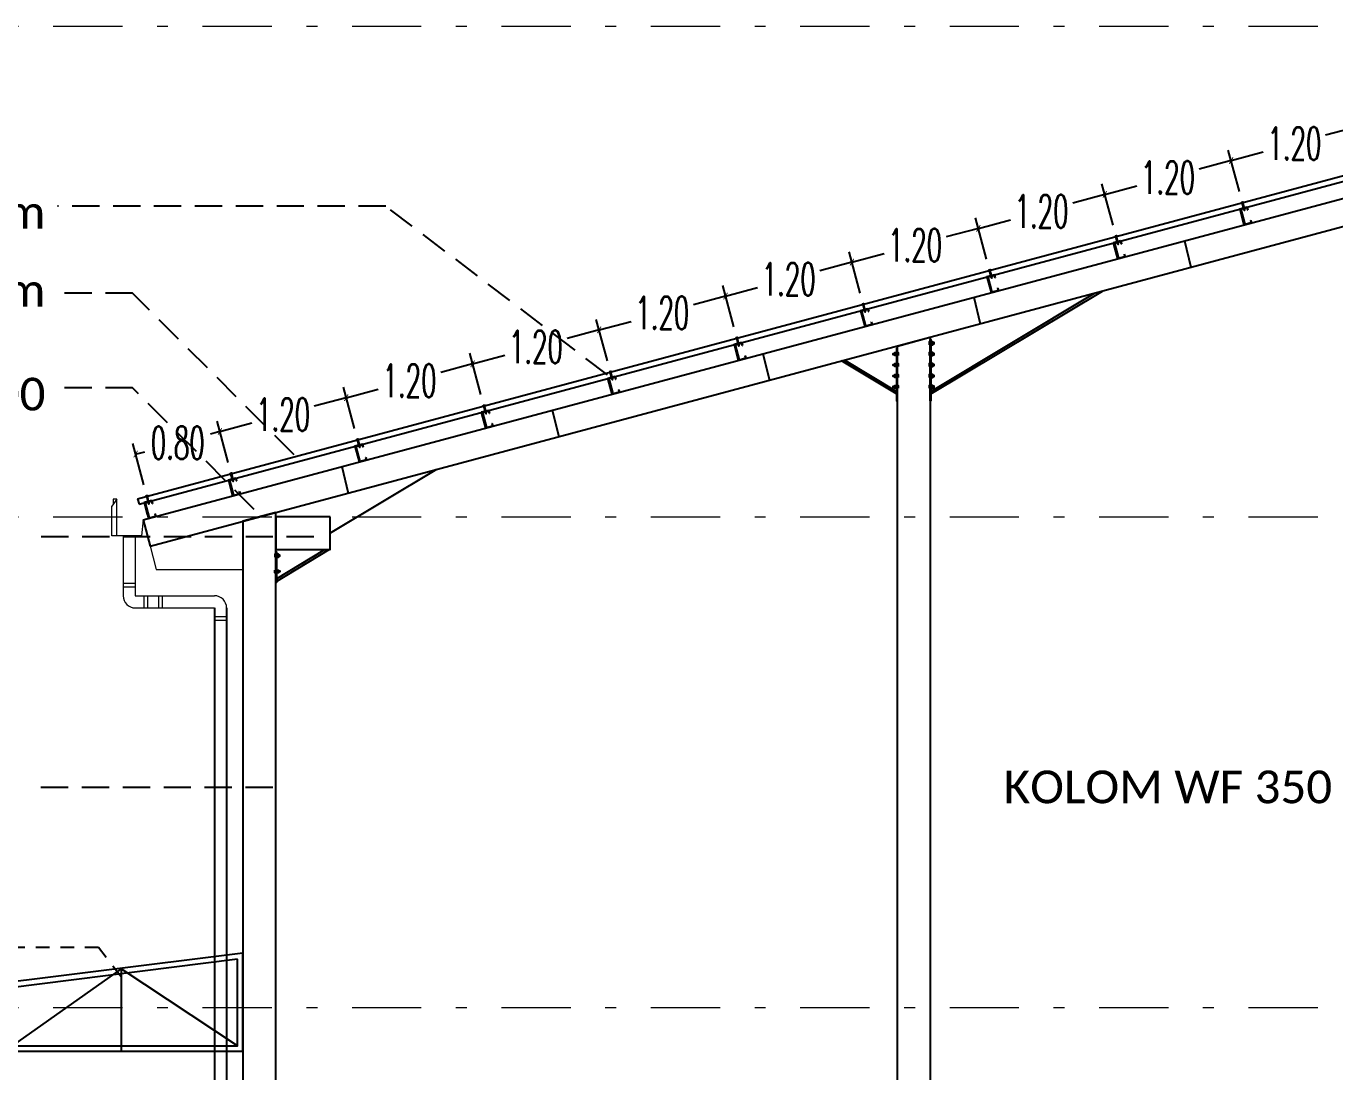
# Model space of a CAD drawing. Header units: millimetres. Extents: x 2175 to 3376, y 1504 to 1740.
# Drawn here: x 3000.11 to 3012.11, y 1637.08 to 1646.67 of the extents above; entities that cross this region are included whole.
import ezdxf

# ---------------------------------------------------------------- set-up
doc = ezdxf.new("R2010")
doc.units = ezdxf.units.MM
for name, pattern in [('DASHDOT2', [12.7, 6.35, -3.175, 0, -3.175]), ('DASHED', [19.05, 12.7, -6.35]), ('HIDDEN', [0.375, 0.25, -0.125]), ('HIDDEN2', [0.1875, 0.125, -0.0625])]:
    doc.linetypes.add(name, pattern=pattern)
doc.layers.add('Garis Dim', color=131, linetype='DASHED', lineweight=9)
doc.layers.add('TANGGA', color=223, linetype='Continuous', lineweight=9)
for name, color, linetype in [('GR', 7, 'Continuous'), ('KOP TEKS', 1, 'Continuous'), ('SUNGAI', 150, 'Continuous'), ('TEXT', 7, 'Continuous')]:
    doc.layers.add(name, color=color, linetype=linetype)
doc.styles.add('-DIM2', font='simplex.shx', dxfattribs={"width": 0.55})
doc.styles.get("Standard").update_dxf_attribs({"font": 'arial.ttf'})
doc.dimstyles.new('DIMENSI POTONGAN', dxfattribs={"dimtxt": 0.3, "dimasz": 0.05, "dimexe": 0.1, "dimexo": 0.1, "dimgap": 0.05, "dimtad": 0, "dimtih": 1, "dimtoh": 1, "dimrnd": 0.0025, "dimzin": 0, "dimdsep": 46, "dimtxsty": '-DIM2', "dimblk": 'ARCHTICK', "dimcen": 0.1, "dimclrd": 1, "dimclre": 1, "dimclrt": 2, "dimadec": 0, "dimazin": 0, "dimtfac": 1, "dimtofl": 0, "dimtmove": 0, "dimatfit": 3, "dimldrblk": 'ARCHTICK', "dimfxl": 0.18, "dimtolj": 1, "dimtzin": 0, "dimarcsym": 0})

# ---------------------------------------------------------------- blocks, each defined once
blk = doc.blocks.new('_ArchTick')
at = {"color": 0, "linetype": 'ByBlock', "const_width": 0.15}
blk.add_lwpolyline([(-0.5, -0.5), (0.5, 0.5)], dxfattribs=at)
blk = doc.blocks.new('*D701')
at = {"layer": 'Defpoints', "color": 0, "transparency": 16777216}
for p in [(3011.162, 1645.433), (3012.423, 1645.365), (3011.264, 1645.054)]:
    blk.add_point(p, dxfattribs=at)
at = {"layer": 'TANGGA', "color": 1, "lineweight": -2, "transparency": 16777216}
for p, q in [((3012.397, 1645.461), (3012.295, 1645.841)), ((3012.321, 1645.744), (3012.027, 1645.665)), ((3011.238, 1645.151), (3011.136, 1645.53)), ((3011.162, 1645.433), (3011.456, 1645.512))]:
    blk.add_line(p, q, dxfattribs=at)
at = {"layer": 'TANGGA', "color": 1, "lineweight": -2, "transparency": 16777216, "xscale": 0.05, "yscale": 0.05, "zscale": 0.05}
for p, rotation in [((3012.321, 1645.744), 15.00000000000346), ((3011.162, 1645.433), 195.0000000000034)]:
    blk.add_blockref('_ArchTick', p, dxfattribs=dict(at, rotation=rotation))
at = {"layer": 'TANGGA', "color": 2, "transparency": 16777216, "insert": (3011.742, 1645.589), "char_height": 0.3, "attachment_point": 5, "style": '-DIM2'}
blk.add_mtext('\\A1;1.20', dxfattribs=at)
blk = doc.blocks.new('*D702')
at = {"layer": 'Defpoints', "color": 0, "transparency": 16777216}
for p in [(3010.003, 1645.123), (3011.264, 1645.054), (3010.105, 1644.743)]:
    blk.add_point(p, dxfattribs=at)
at = {"layer": 'TANGGA', "color": 1, "lineweight": -2, "transparency": 16777216}
for p, q in [((3011.238, 1645.151), (3011.136, 1645.53)), ((3011.162, 1645.433), (3010.868, 1645.355)), ((3010.079, 1644.84), (3009.977, 1645.219)), ((3010.003, 1645.123), (3010.297, 1645.202))]:
    blk.add_line(p, q, dxfattribs=at)
at = {"layer": 'TANGGA', "color": 1, "lineweight": -2, "transparency": 16777216, "xscale": 0.05, "yscale": 0.05, "zscale": 0.05}
for p, rotation in [((3011.162, 1645.433), 15.00000000000346), ((3010.003, 1645.123), 195.0000000000034)]:
    blk.add_blockref('_ArchTick', p, dxfattribs=dict(at, rotation=rotation))
at = {"layer": 'TANGGA', "color": 2, "transparency": 16777216, "insert": (3010.583, 1645.278), "char_height": 0.3, "attachment_point": 5, "style": '-DIM2'}
blk.add_mtext('\\A1;1.20', dxfattribs=at)
blk = doc.blocks.new('*D703')
at = {"layer": 'Defpoints', "color": 0, "transparency": 16777216}
for p in [(3008.844, 1644.812), (3010.105, 1644.743), (3008.946, 1644.433)]:
    blk.add_point(p, dxfattribs=at)
at = {"layer": 'TANGGA', "color": 1, "lineweight": -2, "transparency": 16777216}
for p, q in [((3010.003, 1645.123), (3009.709, 1645.044)), ((3010.079, 1644.84), (3009.977, 1645.219)), ((3008.92, 1644.529), (3008.818, 1644.909)), ((3008.844, 1644.812), (3009.138, 1644.891))]:
    blk.add_line(p, q, dxfattribs=at)
at = {"layer": 'TANGGA', "color": 1, "lineweight": -2, "transparency": 16777216, "xscale": 0.05, "yscale": 0.05, "zscale": 0.05}
for p, rotation in [((3010.003, 1645.123), 15.00000000002441), ((3008.844, 1644.812), 195.0000000000244)]:
    blk.add_blockref('_ArchTick', p, dxfattribs=dict(at, rotation=rotation))
at = {"layer": 'TANGGA', "color": 2, "transparency": 16777216, "insert": (3009.423, 1644.968), "char_height": 0.3, "attachment_point": 5, "style": '-DIM2'}
blk.add_mtext('\\A1;1.20', dxfattribs=at)
blk = doc.blocks.new('*D704')
at = {"layer": 'Defpoints', "color": 0, "transparency": 16777216}
for p in [(3007.685, 1644.502), (3008.946, 1644.433), (3007.787, 1644.122)]:
    blk.add_point(p, dxfattribs=at)
at = {"layer": 'TANGGA', "color": 1, "lineweight": -2, "transparency": 16777216}
for p, q in [((3008.92, 1644.529), (3008.818, 1644.909)), ((3008.844, 1644.812), (3008.55, 1644.734)), ((3007.761, 1644.219), (3007.659, 1644.598)), ((3007.685, 1644.502), (3007.979, 1644.58))]:
    blk.add_line(p, q, dxfattribs=at)
at = {"layer": 'TANGGA', "color": 1, "lineweight": -2, "transparency": 16777216, "xscale": 0.05, "yscale": 0.05, "zscale": 0.05}
for p, rotation in [((3008.844, 1644.812), 15.00000000000346), ((3007.685, 1644.502), 195.0000000000034)]:
    blk.add_blockref('_ArchTick', p, dxfattribs=dict(at, rotation=rotation))
at = {"layer": 'TANGGA', "color": 2, "transparency": 16777216, "insert": (3008.264, 1644.657), "char_height": 0.3, "attachment_point": 5, "style": '-DIM2'}
blk.add_mtext('\\A1;1.20', dxfattribs=at)
blk = doc.blocks.new('*D705')
at = {"layer": 'Defpoints', "color": 0, "transparency": 16777216}
for p in [(3006.526, 1644.191), (3007.787, 1644.122), (3006.627, 1643.812)]:
    blk.add_point(p, dxfattribs=at)
at = {"layer": 'TANGGA', "color": 1, "lineweight": -2, "transparency": 16777216}
for p, q in [((3007.761, 1644.219), (3007.659, 1644.598)), ((3007.685, 1644.502), (3007.391, 1644.423)), ((3006.602, 1643.908), (3006.5, 1644.288)), ((3006.526, 1644.191), (3006.82, 1644.27))]:
    blk.add_line(p, q, dxfattribs=at)
at = {"layer": 'TANGGA', "color": 1, "lineweight": -2, "transparency": 16777216, "xscale": 0.05, "yscale": 0.05, "zscale": 0.05}
for p, rotation in [((3007.685, 1644.502), 15.00000000000346), ((3006.526, 1644.191), 195.0000000000034)]:
    blk.add_blockref('_ArchTick', p, dxfattribs=dict(at, rotation=rotation))
at = {"layer": 'TANGGA', "color": 2, "transparency": 16777216, "insert": (3007.105, 1644.346), "char_height": 0.3, "attachment_point": 5, "style": '-DIM2'}
blk.add_mtext('\\A1;1.20', dxfattribs=at)
blk = doc.blocks.new('*D706')
at = {"layer": 'Defpoints', "color": 0, "transparency": 16777216}
for p in [(3005.367, 1643.881), (3006.627, 1643.812), (3005.468, 1643.501)]:
    blk.add_point(p, dxfattribs=at)
at = {"layer": 'TANGGA', "color": 1, "lineweight": -2, "transparency": 16777216}
for p, q in [((3006.602, 1643.908), (3006.5, 1644.288)), ((3006.526, 1644.191), (3006.232, 1644.112)), ((3005.442, 1643.598), (3005.341, 1643.977)), ((3005.367, 1643.881), (3005.66, 1643.959))]:
    blk.add_line(p, q, dxfattribs=at)
at = {"layer": 'TANGGA', "color": 1, "lineweight": -2, "transparency": 16777216, "xscale": 0.05, "yscale": 0.05, "zscale": 0.05}
for p, rotation in [((3006.526, 1644.191), 15.00000000000346), ((3005.367, 1643.881), 195.0000000000034)]:
    blk.add_blockref('_ArchTick', p, dxfattribs=dict(at, rotation=rotation))
at = {"layer": 'TANGGA', "color": 2, "transparency": 16777216, "insert": (3005.946, 1644.036), "char_height": 0.3, "attachment_point": 5, "style": '-DIM2'}
blk.add_mtext('\\A1;1.20', dxfattribs=at)
blk = doc.blocks.new('*D707')
at = {"layer": 'Defpoints', "color": 0, "transparency": 16777216}
for p in [(3004.207, 1643.57), (3005.468, 1643.501), (3004.309, 1643.19)]:
    blk.add_point(p, dxfattribs=at)
at = {"layer": 'TANGGA', "color": 1, "lineweight": -2, "transparency": 16777216}
for p, q in [((3005.442, 1643.598), (3005.341, 1643.977)), ((3005.367, 1643.881), (3005.073, 1643.802)), ((3004.283, 1643.287), (3004.182, 1643.667)), ((3004.207, 1643.57), (3004.501, 1643.649))]:
    blk.add_line(p, q, dxfattribs=at)
at = {"layer": 'TANGGA', "color": 1, "lineweight": -2, "transparency": 16777216, "xscale": 0.05, "yscale": 0.05, "zscale": 0.05}
for p, rotation in [((3005.367, 1643.881), 15.00000000000346), ((3004.207, 1643.57), 195.0000000000034)]:
    blk.add_blockref('_ArchTick', p, dxfattribs=dict(at, rotation=rotation))
at = {"layer": 'TANGGA', "color": 2, "transparency": 16777216, "insert": (3004.787, 1643.725), "char_height": 0.3, "attachment_point": 5, "style": '-DIM2'}
blk.add_mtext('\\A1;1.20', dxfattribs=at)
blk = doc.blocks.new('*D708')
at = {"layer": 'Defpoints', "color": 0, "transparency": 16777216}
for p in [(3003.048, 1643.259), (3004.309, 1643.19), (3003.15, 1642.88)]:
    blk.add_point(p, dxfattribs=at)
at = {"layer": 'TANGGA', "color": 1, "lineweight": -2, "transparency": 16777216}
for p, q in [((3004.207, 1643.57), (3003.914, 1643.491)), ((3004.283, 1643.287), (3004.182, 1643.667)), ((3003.124, 1642.976), (3003.022, 1643.356)), ((3003.048, 1643.259), (3003.342, 1643.338))]:
    blk.add_line(p, q, dxfattribs=at)
at = {"layer": 'TANGGA', "color": 1, "lineweight": -2, "transparency": 16777216, "xscale": 0.05, "yscale": 0.05, "zscale": 0.05}
for p, rotation in [((3004.207, 1643.57), 15.00000000002441), ((3003.048, 1643.259), 195.0000000000244)]:
    blk.add_blockref('_ArchTick', p, dxfattribs=dict(at, rotation=rotation))
at = {"layer": 'TANGGA', "color": 2, "transparency": 16777216, "insert": (3003.628, 1643.415), "char_height": 0.3, "attachment_point": 5, "style": '-DIM2'}
blk.add_mtext('\\A1;1.20', dxfattribs=at)
blk = doc.blocks.new('*D709')
at = {"layer": 'Defpoints', "color": 0, "transparency": 16777216}
for p in [(3001.889, 1642.949), (3003.15, 1642.88), (3001.991, 1642.569)]:
    blk.add_point(p, dxfattribs=at)
at = {"layer": 'TANGGA', "color": 1, "lineweight": -2, "transparency": 16777216}
for p, q in [((3003.124, 1642.976), (3003.022, 1643.356)), ((3003.048, 1643.259), (3002.755, 1643.181)), ((3001.965, 1642.666), (3001.863, 1643.045)), ((3001.889, 1642.949), (3002.183, 1643.028))]:
    blk.add_line(p, q, dxfattribs=at)
at = {"layer": 'TANGGA', "color": 1, "lineweight": -2, "transparency": 16777216, "xscale": 0.05, "yscale": 0.05, "zscale": 0.05}
for p, rotation in [((3003.048, 1643.259), 15.00000000000346), ((3001.889, 1642.949), 195.0000000000034)]:
    blk.add_blockref('_ArchTick', p, dxfattribs=dict(at, rotation=rotation))
at = {"layer": 'TANGGA', "color": 2, "transparency": 16777216, "insert": (3002.469, 1643.104), "char_height": 0.3, "attachment_point": 5, "style": '-DIM2'}
blk.add_mtext('\\A1;1.20', dxfattribs=at)
blk = doc.blocks.new('*D710')
at = {"layer": 'Defpoints', "color": 0, "transparency": 16777216}
for p in [(3001.117, 1642.742), (3001.991, 1642.569), (3001.218, 1642.362)]:
    blk.add_point(p, dxfattribs=at)
at = {"layer": 'TANGGA', "color": 1, "lineweight": -2, "transparency": 16777216}
for p, q in [((3001.965, 1642.666), (3001.863, 1643.045)), ((3001.192, 1642.459), (3001.091, 1642.838)), ((3001.889, 1642.949), (3001.804, 1642.926)), ((3001.117, 1642.742), (3001.201, 1642.764))]:
    blk.add_line(p, q, dxfattribs=at)
at = {"layer": 'TANGGA', "color": 1, "lineweight": -2, "transparency": 16777216, "xscale": 0.05, "yscale": 0.05, "zscale": 0.05}
for p, rotation in [((3001.889, 1642.949), 15.00000000187533), ((3001.117, 1642.742), 195.0000000018753)]:
    blk.add_blockref('_ArchTick', p, dxfattribs=dict(at, rotation=rotation))
at = {"layer": 'TANGGA', "color": 2, "transparency": 16777216, "insert": (3001.503, 1642.845), "char_height": 0.3, "attachment_point": 5, "style": '-DIM2'}
blk.add_mtext('\\A1;0.80', dxfattribs=at)

msp = doc.modelspace()

# ---------------------------------------------------------------- linework, layer by layer
for p, q in [((3011.25, 1644.987), (3011.307, 1645.002)), ((3011.307, 1645.002), (3011.313, 1644.981)), ((3011.309, 1645.006), (3011.316, 1644.981)), ((3011.241, 1644.989), (3011.27, 1644.879)), ((3011.241, 1644.989), (3011.27, 1644.879)), ((3011.241, 1644.989), (3011.27, 1644.879)), ((3011.241, 1644.989), (3011.27, 1644.879)), ((3011.241, 1644.989), (3011.279, 1644.844)), ((3011.243, 1644.979), (3011.279, 1644.844)), ((3011.243, 1644.979), (3011.279, 1644.844)), ((3011.243, 1644.979), (3011.279, 1644.844)), ((3011.244, 1644.978), (3011.249, 1644.979)), ((3011.246, 1644.99), (3011.285, 1644.845)), ((3011.25, 1644.987), (3011.287, 1644.849)), ((3011.313, 1644.981), (3011.316, 1644.981)), ((3011.339, 1644.885), (3011.342, 1644.886)), ((3011.339, 1644.885), (3011.344, 1644.864)), ((3011.342, 1644.886), (3011.348, 1644.862)), ((3011.287, 1644.849), (3011.344, 1644.864)), ((3010.082, 1644.678), (3010.111, 1644.568)), ((3010.082, 1644.678), (3010.111, 1644.568)), ((3010.082, 1644.678), (3010.111, 1644.568)), ((3010.082, 1644.678), (3010.111, 1644.568)), ((3010.082, 1644.678), (3010.12, 1644.533)), ((3010.084, 1644.667), (3010.09, 1644.669)), ((3010.084, 1644.668), (3010.12, 1644.533)), ((3010.084, 1644.668), (3010.12, 1644.533)), ((3010.084, 1644.668), (3010.12, 1644.533)), ((3010.087, 1644.68), (3010.126, 1644.535)), ((3010.091, 1644.676), (3010.148, 1644.691)), ((3010.091, 1644.676), (3010.128, 1644.538)), ((3010.148, 1644.691), (3010.154, 1644.67)), ((3010.15, 1644.696), (3010.157, 1644.671)), ((3010.154, 1644.67), (3010.157, 1644.671)), ((3010.733, 1644.697), (3010.793, 1644.455)), ((3010.128, 1644.538), (3010.185, 1644.553)), ((3010.18, 1644.575), (3010.182, 1644.575)), ((3010.18, 1644.575), (3010.185, 1644.553)), ((3010.182, 1644.575), (3010.189, 1644.551)), ((3008.922, 1644.367), (3008.952, 1644.257)), ((3008.922, 1644.367), (3008.952, 1644.257)), ((3008.922, 1644.367), (3008.952, 1644.257)), ((3008.922, 1644.367), (3008.952, 1644.257)), ((3008.922, 1644.367), (3008.961, 1644.223)), ((3008.925, 1644.357), (3008.931, 1644.358)), ((3008.925, 1644.358), (3008.961, 1644.223)), ((3008.925, 1644.358), (3008.961, 1644.223)), ((3008.925, 1644.358), (3008.961, 1644.223)), ((3008.928, 1644.369), (3008.967, 1644.224)), ((3008.932, 1644.366), (3008.989, 1644.381)), ((3008.932, 1644.366), (3008.969, 1644.228)), ((3008.989, 1644.381), (3008.995, 1644.359)), ((3008.991, 1644.385), (3008.998, 1644.36)), ((3008.995, 1644.359), (3008.998, 1644.36)), ((3008.801, 1644.18), (3008.862, 1643.937)), ((3008.969, 1644.228), (3009.026, 1644.243)), ((3009.02, 1644.264), (3009.023, 1644.265)), ((3009.02, 1644.264), (3009.026, 1644.243)), ((3009.023, 1644.265), (3009.03, 1644.241)), ((3007.763, 1644.057), (3007.793, 1643.947)), ((3007.763, 1644.057), (3007.793, 1643.947)), ((3007.763, 1644.057), (3007.793, 1643.947)), ((3007.763, 1644.057), (3007.793, 1643.947)), ((3007.763, 1644.057), (3007.802, 1643.912)), ((3007.766, 1644.046), (3007.772, 1644.048)), ((3007.766, 1644.047), (3007.802, 1643.912)), ((3007.766, 1644.047), (3007.802, 1643.912)), ((3007.766, 1644.047), (3007.802, 1643.912)), ((3007.769, 1644.058), (3007.808, 1643.914)), ((3007.773, 1644.055), (3007.83, 1644.07)), ((3007.773, 1644.055), (3007.81, 1643.917)), ((3007.83, 1644.07), (3007.836, 1644.049)), ((3007.832, 1644.075), (3007.839, 1644.05)), ((3007.836, 1644.049), (3007.839, 1644.05)), ((3007.81, 1643.917), (3007.867, 1643.932)), ((3007.861, 1643.953), (3007.864, 1643.954)), ((3007.861, 1643.953), (3007.867, 1643.932)), ((3007.864, 1643.954), (3007.871, 1643.93)), ((3006.604, 1643.746), (3006.634, 1643.636)), ((3006.604, 1643.746), (3006.634, 1643.636)), ((3006.604, 1643.746), (3006.634, 1643.636)), ((3006.604, 1643.746), (3006.634, 1643.636)), ((3006.604, 1643.746), (3006.643, 1643.601)), ((3006.607, 1643.736), (3006.613, 1643.737)), ((3006.607, 1643.737), (3006.643, 1643.601)), ((3006.607, 1643.737), (3006.643, 1643.601)), ((3006.607, 1643.737), (3006.643, 1643.601)), ((3006.61, 1643.748), (3006.649, 1643.603)), ((3006.614, 1643.745), (3006.671, 1643.76)), ((3006.614, 1643.745), (3006.651, 1643.607)), ((3006.671, 1643.76), (3006.677, 1643.738)), ((3006.673, 1643.764), (3006.68, 1643.739)), ((3006.677, 1643.738), (3006.68, 1643.739)), ((3006.651, 1643.607), (3006.708, 1643.622)), ((3006.702, 1643.643), (3006.705, 1643.644)), ((3006.702, 1643.643), (3006.708, 1643.622)), ((3006.705, 1643.644), (3006.712, 1643.62)), ((3006.869, 1643.662), (3006.93, 1643.419)), ((3005.445, 1643.436), (3005.475, 1643.326)), ((3005.445, 1643.436), (3005.475, 1643.326)), ((3005.445, 1643.436), (3005.475, 1643.326)), ((3005.445, 1643.436), (3005.475, 1643.326)), ((3005.445, 1643.436), (3005.484, 1643.291)), ((3005.451, 1643.437), (3005.49, 1643.292)), ((3005.455, 1643.434), (3005.512, 1643.449)), ((3005.455, 1643.434), (3005.492, 1643.296)), ((3005.512, 1643.449), (3005.518, 1643.428)), ((3005.514, 1643.454), (3005.521, 1643.428)), ((3005.448, 1643.425), (3005.454, 1643.426)), ((3005.448, 1643.426), (3005.484, 1643.291)), ((3005.448, 1643.426), (3005.484, 1643.291)), ((3005.448, 1643.426), (3005.484, 1643.291)), ((3005.518, 1643.428), (3005.521, 1643.428)), ((3005.543, 1643.332), (3005.546, 1643.333)), ((3005.543, 1643.332), (3005.549, 1643.311)), ((3005.546, 1643.333), (3005.552, 1643.309)), ((3005.492, 1643.296), (3005.549, 1643.311)), ((3004.286, 1643.125), (3004.315, 1643.015)), ((3004.286, 1643.125), (3004.315, 1643.015)), ((3004.286, 1643.125), (3004.315, 1643.015)), ((3004.286, 1643.125), (3004.315, 1643.015)), ((3004.286, 1643.125), (3004.325, 1642.98)), ((3004.289, 1643.114), (3004.295, 1643.116)), ((3004.289, 1643.115), (3004.325, 1642.98)), ((3004.289, 1643.115), (3004.325, 1642.98)), ((3004.289, 1643.115), (3004.325, 1642.98)), ((3004.292, 1643.127), (3004.331, 1642.982)), ((3004.296, 1643.123), (3004.353, 1643.138)), ((3004.296, 1643.123), (3004.333, 1642.985)), ((3004.353, 1643.138), (3004.359, 1643.117)), ((3004.355, 1643.143), (3004.361, 1643.118)), ((3004.359, 1643.117), (3004.361, 1643.118)), ((3004.937, 1643.144), (3004.998, 1642.902)), ((3004.333, 1642.985), (3004.39, 1643)), ((3004.384, 1643.022), (3004.387, 1643.022)), ((3004.384, 1643.022), (3004.39, 1643)), ((3004.387, 1643.022), (3004.393, 1642.999)), ((3003.196, 1642.832), (3003.202, 1642.807)), ((3003.127, 1642.815), (3003.156, 1642.704)), ((3003.127, 1642.815), (3003.156, 1642.704)), ((3003.127, 1642.815), (3003.156, 1642.704)), ((3003.127, 1642.815), (3003.156, 1642.704)), ((3003.127, 1642.815), (3003.166, 1642.67)), ((3003.129, 1642.805), (3003.166, 1642.67)), ((3003.129, 1642.805), (3003.166, 1642.67)), ((3003.129, 1642.805), (3003.166, 1642.67)), ((3003.13, 1642.804), (3003.136, 1642.805)), ((3003.133, 1642.816), (3003.171, 1642.671)), ((3003.137, 1642.813), (3003.194, 1642.828)), ((3003.137, 1642.813), (3003.174, 1642.675)), ((3003.194, 1642.828), (3003.199, 1642.807)), ((3003.199, 1642.807), (3003.202, 1642.807)), ((3003.225, 1642.711), (3003.228, 1642.712)), ((3003.228, 1642.712), (3003.234, 1642.688)), ((3003.006, 1642.627), (3003.066, 1642.384)), ((3003.174, 1642.675), (3003.231, 1642.69)), ((3003.225, 1642.711), (3003.231, 1642.69)), ((3001.968, 1642.504), (3001.997, 1642.394)), ((3001.968, 1642.504), (3001.997, 1642.394)), ((3001.968, 1642.504), (3001.997, 1642.394)), ((3001.968, 1642.504), (3001.997, 1642.394)), ((3001.968, 1642.504), (3002.006, 1642.359)), ((3001.97, 1642.494), (3002.006, 1642.359)), ((3001.97, 1642.494), (3002.006, 1642.359)), ((3001.97, 1642.494), (3002.006, 1642.359)), ((3001.971, 1642.493), (3001.976, 1642.495)), ((3001.974, 1642.506), (3002.012, 1642.361)), ((3001.978, 1642.502), (3002.035, 1642.517)), ((3001.978, 1642.502), (3002.014, 1642.364)), ((3002.035, 1642.517), (3002.04, 1642.496)), ((3002.036, 1642.522), (3002.043, 1642.497)), ((3002.04, 1642.496), (3002.043, 1642.497)), ((3002.014, 1642.364), (3002.071, 1642.379)), ((3002.066, 1642.4), (3002.069, 1642.401)), ((3002.066, 1642.4), (3002.071, 1642.379)), ((3002.069, 1642.401), (3002.075, 1642.377)), ((3001.195, 1642.297), (3001.224, 1642.187)), ((3001.195, 1642.297), (3001.224, 1642.187)), ((3001.195, 1642.297), (3001.224, 1642.187)), ((3001.195, 1642.297), (3001.224, 1642.187)), ((3001.195, 1642.297), (3001.234, 1642.152)), ((3001.198, 1642.286), (3001.204, 1642.288)), ((3001.198, 1642.287), (3001.234, 1642.152)), ((3001.198, 1642.287), (3001.234, 1642.152)), ((3001.198, 1642.287), (3001.234, 1642.152)), ((3001.201, 1642.298), (3001.24, 1642.154)), ((3001.205, 1642.295), (3001.262, 1642.31)), ((3001.205, 1642.295), (3001.242, 1642.157)), ((3001.262, 1642.31), (3001.268, 1642.289)), ((3001.264, 1642.315), (3001.27, 1642.29)), ((3001.268, 1642.289), (3001.27, 1642.29)), ((3001.242, 1642.157), (3001.299, 1642.172)), ((3001.293, 1642.193), (3001.296, 1642.194)), ((3001.293, 1642.193), (3001.299, 1642.172)), ((3001.296, 1642.194), (3001.302, 1642.17)), ((3001.839, 1641.331), (3001.839, 1633.166)), ((3001.951, 1641.331), (3001.951, 1633.166))]:
    msp.add_line(p, q)
at = {"lineweight": 18}
for p, q in [((3000.945, 1642.329), (3000.9, 1642.263)), ((3000.9, 1641.992), (3000.9, 1642.263)), ((3000.945, 1642.329), (3000.911, 1642.329)), ((3000.911, 1642.329), (3000.911, 1642.28)), ((3000.945, 1641.992), (3000.945, 1642.329)), ((3001.186, 1642.139), (3001.17, 1641.992)), ((3001.114, 1641.992), (3000.9, 1641.992)), ((3001.001, 1641.992), (3001.001, 1641.443)), ((3001.17, 1641.992), (3001.114, 1641.992)), ((3001.114, 1641.992), (3001.114, 1641.443)), ((3001.114, 1641.555), (3001.001, 1641.555)), ((3001.114, 1641.522), (3001.001, 1641.522)), ((3001.114, 1641.443), (3001.839, 1641.443)), ((3001.192, 1641.443), (3001.192, 1641.331)), ((3001.226, 1641.443), (3001.226, 1641.331)), ((3001.328, 1641.331), (3001.328, 1641.443)), ((3001.362, 1641.331), (3001.362, 1641.443)), ((3001.114, 1641.331), (3001.839, 1641.331)), ((3001.839, 1641.252), (3001.951, 1641.252)), ((3001.839, 1641.219), (3001.951, 1641.219))]:
    msp.add_line(p, q, dxfattribs=at)
at = {"linetype": 'HIDDEN'}
for p, q in [((3002.751, 1641.983), (3000.15, 1641.983)), ((3002.374, 1639.685), (3000.149, 1639.685))]:
    msp.add_line(p, q, dxfattribs=at)
at = {"ltscale": 8}
msp.add_line((3000.984, 1638.023), (3000.984, 1637.266), dxfattribs=at)
at = {"linetype": 'HIDDEN'}
for points in [[(3005.444, 1643.468), (3003.41, 1645.016), (3000.399, 1645.016)], [(3002.57, 1642.736), (3001.089, 1644.217), (3000.399, 1644.217)], [(3002.204, 1642.234), (3001.089, 1643.349), (3000.399, 1643.349)]]:
    msp.add_lwpolyline(points, dxfattribs=at)
for points in [[(3011.255, 1645.048), (3011.276, 1645.053), (3011.276, 1645.049), (3011.256, 1645.044)], [(3011.259, 1645.053), (3011.269, 1645.055), (3011.27, 1645.051), (3011.26, 1645.049)], [(3011.264, 1645.046), (3011.268, 1645.047), (3011.284, 1644.981), (3011.281, 1644.981)], [(3010.096, 1644.737), (3010.116, 1644.742), (3010.117, 1644.739), (3010.097, 1644.734)], [(3010.1, 1644.742), (3010.11, 1644.745), (3010.111, 1644.741), (3010.101, 1644.738)], [(3010.105, 1644.736), (3010.108, 1644.737), (3010.125, 1644.671), (3010.122, 1644.67)], [(3008.937, 1644.427), (3008.957, 1644.432), (3008.958, 1644.428), (3008.938, 1644.423)], [(3008.941, 1644.431), (3008.951, 1644.434), (3008.952, 1644.43), (3008.942, 1644.428)], [(3008.946, 1644.425), (3008.949, 1644.426), (3008.966, 1644.36), (3008.963, 1644.359)], [(3007.778, 1644.116), (3007.798, 1644.121), (3007.799, 1644.118), (3007.779, 1644.113)], [(3007.781, 1644.121), (3007.792, 1644.123), (3007.792, 1644.12), (3007.782, 1644.117)], [(3007.787, 1644.115), (3007.79, 1644.115), (3007.807, 1644.05), (3007.804, 1644.049)], [(3006.619, 1643.805), (3006.639, 1643.811), (3006.64, 1643.807), (3006.62, 1643.802)], [(3006.622, 1643.81), (3006.632, 1643.813), (3006.633, 1643.809), (3006.623, 1643.807)], [(3006.628, 1643.804), (3006.631, 1643.805), (3006.648, 1643.739), (3006.645, 1643.738)], [(3005.46, 1643.495), (3005.48, 1643.5), (3005.481, 1643.497), (3005.461, 1643.491)], [(3005.463, 1643.5), (3005.473, 1643.502), (3005.474, 1643.499), (3005.464, 1643.496)], [(3005.469, 1643.494), (3005.472, 1643.494), (3005.489, 1643.429), (3005.486, 1643.428)], [(3004.304, 1643.189), (3004.314, 1643.192), (3004.315, 1643.188), (3004.305, 1643.185)], [(3004.301, 1643.184), (3004.321, 1643.189), (3004.322, 1643.186), (3004.302, 1643.181)], [(3004.31, 1643.183), (3004.313, 1643.184), (3004.33, 1643.118), (3004.326, 1643.117)], [(3003.142, 1642.874), (3003.162, 1642.879), (3003.163, 1642.875), (3003.142, 1642.87)], [(3003.145, 1642.879), (3003.155, 1642.881), (3003.156, 1642.877), (3003.146, 1642.875)], [(3003.151, 1642.872), (3003.154, 1642.873), (3003.171, 1642.807), (3003.167, 1642.807)], [(3001.982, 1642.563), (3002.003, 1642.568), (3002.004, 1642.565), (3001.983, 1642.56)], [(3001.986, 1642.568), (3001.996, 1642.571), (3001.997, 1642.567), (3001.987, 1642.564)], [(3001.991, 1642.562), (3001.995, 1642.563), (3002.011, 1642.497), (3002.008, 1642.496)], [(3001.21, 1642.356), (3001.23, 1642.361), (3001.231, 1642.358), (3001.211, 1642.353)], [(3001.213, 1642.361), (3001.223, 1642.363), (3001.224, 1642.36), (3001.214, 1642.357)], [(3001.219, 1642.355), (3001.222, 1642.356), (3001.239, 1642.29), (3001.236, 1642.289)]]:
    msp.add_lwpolyline(points, close=True)
for points in [[(3011.281, 1644.981), (3011.285, 1644.975), (3011.284, 1644.981)], [(3010.122, 1644.67), (3010.125, 1644.664), (3010.125, 1644.671)], [(3008.963, 1644.359), (3008.966, 1644.354), (3008.966, 1644.36)], [(3007.804, 1644.049), (3007.807, 1644.043), (3007.807, 1644.05)], [(3006.645, 1643.738), (3006.648, 1643.733), (3006.648, 1643.739)], [(3005.486, 1643.428), (3005.489, 1643.422), (3005.489, 1643.429)], [(3004.326, 1643.117), (3004.33, 1643.112), (3004.33, 1643.118)], [(3003.167, 1642.807), (3003.171, 1642.801), (3003.171, 1642.807)], [(3002.008, 1642.496), (3002.012, 1642.49), (3002.011, 1642.497)], [(3001.236, 1642.289), (3001.239, 1642.283), (3001.239, 1642.29)]]:
    msp.add_lwpolyline(points)
at = {"ltscale": 8}
for points in [[(3002.101, 1638.166), (2998.101, 1637.666), (2998.101, 1637.266), (3002.101, 1637.266), (3002.101, 1638.166)], [(3002.051, 1637.316), (3000.984, 1638.023), (2999.984, 1637.316), (2998.984, 1637.776), (2998.151, 1637.316)]]:
    msp.add_lwpolyline(points, dxfattribs=at)
at = {"linetype": 'HIDDEN2'}
msp.add_lwpolyline([(3000.984, 1637.948), (3000.777, 1638.218), (2999.777, 1638.218)], dxfattribs=at)
at = {"ltscale": 8}
msp.add_lwpolyline([(3002.051, 1638.112), (2998.151, 1637.619), (2998.151, 1637.316), (3002.051, 1637.316)], close=True, dxfattribs=at)
at = {"lineweight": 18}
for centre, start, end in [((3001.114, 1641.443), 180, 270), ((3001.839, 1641.331), 0, 90)]:
    msp.add_arc(centre, 0.112, start, end, dxfattribs=at)
at = {"layer": 'Garis Dim', "linetype": 'DASHDOT2', "ltscale": 0.1}
for p, q in [((2996.251, 1646.666), (3070.751, 1646.666)), ((2996.251, 1642.166), (3070.751, 1642.166)), ((2996.251, 1637.666), (3070.751, 1637.666))]:
    msp.add_line(p, q, dxfattribs=at)
at = {"layer": 'GR'}
for p, q in [((3001.135, 1642.332), (3017.251, 1646.651)), ((3001.148, 1642.284), (3017.251, 1646.599)), ((3001.186, 1642.139), (3017.251, 1646.444)), ((3001.251, 1641.898), (3017.251, 1646.185)), ((3001.135, 1642.332), (3001.148, 1642.284)), ((3001.186, 1642.139), (3001.251, 1641.898))]:
    msp.add_line(p, q, dxfattribs=at)
at = {"layer": 'KOP TEKS', "color": 0}
for points in [[(3008.393, 1643.745), (3008.401, 1643.745), (3008.401, 1643.772), (3008.393, 1643.772)], [(3008.393, 1643.753), (3008.438, 1643.753), (3008.438, 1643.764), (3008.393, 1643.764)], [(3008.418, 1643.745), (3008.426, 1643.745), (3008.426, 1643.772), (3008.418, 1643.772)], [(3008.11, 1643.653), (3008.064, 1643.653), (3008.064, 1643.664), (3008.11, 1643.664)], [(3008.11, 1643.553), (3008.064, 1643.553), (3008.064, 1643.564), (3008.11, 1643.564)], [(3008.085, 1643.645), (3008.077, 1643.645), (3008.077, 1643.672), (3008.085, 1643.672)], [(3008.085, 1643.545), (3008.077, 1643.545), (3008.077, 1643.572), (3008.085, 1643.572)], [(3008.11, 1643.645), (3008.101, 1643.645), (3008.101, 1643.672), (3008.11, 1643.672)], [(3008.11, 1643.545), (3008.101, 1643.545), (3008.101, 1643.572), (3008.11, 1643.572)], [(3008.393, 1643.645), (3008.401, 1643.645), (3008.401, 1643.672), (3008.393, 1643.672)], [(3008.393, 1643.653), (3008.438, 1643.653), (3008.438, 1643.664), (3008.393, 1643.664)], [(3008.393, 1643.545), (3008.401, 1643.545), (3008.401, 1643.572), (3008.393, 1643.572)], [(3008.393, 1643.553), (3008.438, 1643.553), (3008.438, 1643.564), (3008.393, 1643.564)], [(3008.418, 1643.645), (3008.426, 1643.645), (3008.426, 1643.672), (3008.418, 1643.672)], [(3008.418, 1643.545), (3008.426, 1643.545), (3008.426, 1643.572), (3008.418, 1643.572)], [(3008.11, 1643.453), (3008.064, 1643.453), (3008.064, 1643.464), (3008.11, 1643.464)], [(3008.085, 1643.445), (3008.077, 1643.445), (3008.077, 1643.472), (3008.085, 1643.472)], [(3008.11, 1643.445), (3008.101, 1643.445), (3008.101, 1643.472), (3008.11, 1643.472)], [(3008.393, 1643.445), (3008.401, 1643.445), (3008.401, 1643.472), (3008.393, 1643.472)], [(3008.393, 1643.453), (3008.438, 1643.453), (3008.438, 1643.464), (3008.393, 1643.464)], [(3008.418, 1643.445), (3008.426, 1643.445), (3008.426, 1643.472), (3008.418, 1643.472)], [(3008.11, 1643.353), (3008.064, 1643.353), (3008.064, 1643.364), (3008.11, 1643.364)], [(3008.085, 1643.345), (3008.077, 1643.345), (3008.077, 1643.372), (3008.085, 1643.372)], [(3008.11, 1643.345), (3008.101, 1643.345), (3008.101, 1643.372), (3008.11, 1643.372)], [(3008.393, 1643.345), (3008.401, 1643.345), (3008.401, 1643.372), (3008.393, 1643.372)], [(3008.393, 1643.353), (3008.438, 1643.353), (3008.438, 1643.364), (3008.393, 1643.364)], [(3008.418, 1643.345), (3008.426, 1643.345), (3008.426, 1643.372), (3008.418, 1643.372)], [(3002.393, 1641.798), (3002.401, 1641.798), (3002.401, 1641.824), (3002.393, 1641.824)], [(3002.393, 1641.805), (3002.438, 1641.805), (3002.438, 1641.816), (3002.393, 1641.816)], [(3002.418, 1641.798), (3002.426, 1641.798), (3002.426, 1641.824), (3002.418, 1641.824)], [(3002.393, 1641.679), (3002.401, 1641.679), (3002.401, 1641.653), (3002.393, 1641.653)], [(3002.393, 1641.672), (3002.438, 1641.672), (3002.438, 1641.661), (3002.393, 1641.661)], [(3002.418, 1641.679), (3002.426, 1641.679), (3002.426, 1641.653), (3002.418, 1641.653)]]:
    msp.add_lwpolyline(points, close=True, dxfattribs=at)
for p in [(3008.418, 1643.753), (3008.085, 1643.653), (3008.085, 1643.553), (3008.418, 1643.653), (3008.418, 1643.553), (3008.085, 1643.453), (3008.418, 1643.453), (3008.085, 1643.353), (3008.418, 1643.353), (3002.418, 1641.805), (3002.418, 1641.672)]:
    msp.add_point(p, dxfattribs=at)
at = {"layer": 'SUNGAI'}
for p, q in [((3008.409, 1643.294), (3009.981, 1644.237)), ((3008.409, 1643.317), (3009.91, 1644.218)), ((3008.094, 1643.294), (3007.59, 1643.596)), ((3008.094, 1643.317), (3007.617, 1643.603)), ((3003.877, 1642.602), (3002.901, 1642.016)), ((3002.401, 1641.596), (3002.851, 1641.866)), ((3002.401, 1641.572), (3002.89, 1641.866))]:
    msp.add_line(p, q, dxfattribs=at)
for points in [[(3008.101, 1643.733), (3008.401, 1643.814), (3008.401, 1634.181), (3008.101, 1634.181)], [(3008.401, 1643.794), (3008.409, 1643.794), (3008.409, 1643.231), (3008.401, 1643.231)], [(3008.101, 1643.711), (3008.094, 1643.711), (3008.094, 1643.231), (3008.101, 1643.231)], [(3002.401, 1642.206), (3002.101, 1642.126), (3002.101, 1634.166), (3002.401, 1634.166)], [(3002.901, 1642.166), (3002.401, 1642.166), (3002.401, 1641.866), (3002.901, 1641.866)], [(3002.401, 1641.846), (3002.409, 1641.846), (3002.409, 1641.565), (3002.401, 1641.565)]]:
    msp.add_lwpolyline(points, close=True, dxfattribs=at)
at = {"layer": 'TEXT'}
for p, q in [((3011.309, 1645.006), (3011.241, 1644.989)), ((3011.348, 1644.862), (3011.279, 1644.844)), ((3010.15, 1644.696), (3010.082, 1644.678)), ((3010.189, 1644.551), (3010.12, 1644.533)), ((3008.991, 1644.385), (3008.922, 1644.367)), ((3009.03, 1644.241), (3008.961, 1644.223)), ((3007.832, 1644.075), (3007.763, 1644.057)), ((3007.871, 1643.93), (3007.802, 1643.912)), ((3006.673, 1643.764), (3006.604, 1643.746)), ((3006.712, 1643.62), (3006.643, 1643.601)), ((3005.514, 1643.454), (3005.445, 1643.436)), ((3005.552, 1643.309), (3005.484, 1643.291)), ((3004.355, 1643.143), (3004.286, 1643.125)), ((3004.393, 1642.999), (3004.325, 1642.98)), ((3003.196, 1642.832), (3003.127, 1642.815)), ((3003.234, 1642.688), (3003.166, 1642.67)), ((3002.036, 1642.522), (3001.968, 1642.504)), ((3002.075, 1642.377), (3002.006, 1642.359)), ((3001.264, 1642.315), (3001.195, 1642.297)), ((3001.302, 1642.17), (3001.234, 1642.152))]:
    msp.add_line(p, q, dxfattribs=at)
at = {"layer": 'TEXT', "lineweight": 0}
msp.add_lwpolyline([(3001.251, 1641.898), (3001.306, 1641.683), (3002.101, 1641.683)], dxfattribs=at)

# ---------------------------------------------------------------- texts
at = {"layer": 'TEXT', "char_height": 0.3, "width": 5.53205, "attachment_point": 3}
for s, insert in [('\\pxqr;{\\fCalibri Light|b0|i0|c0|p34;SENG GALVALUME 0,40mm}', (3000.29, 1645.109)), ('\\pxqr;{\\fCalibri Light|b0|i0|c0|p34;GORDING CNP 125 x 2mm}', (3000.29, 1644.393)), ('\\pxqr;{\\fCalibri Light|b0|i0|c0|p34;KUDA-KUDA WF 300}', (3000.29, 1643.442)), ('\\pxqr;{\\fCalibri Light|b0|i0|c0|p34;KOLOM WF 350}', (3012.088, 1639.84))]:
    msp.add_mtext(s, dxfattribs=dict(at, insert=insert))

# ---------------------------------------------------------------- dimensions: what is measured, and where the dimension line sits
at = {"layer": 'TANGGA'}
for p1, p2, picture, middle in [((3012.423, 1645.365), (3011.264, 1645.054), '*D701', (3011.742, 1645.589)), ((3011.264, 1645.054), (3010.105, 1644.743), '*D702', (3010.583, 1645.278)), ((3010.105, 1644.743), (3008.946, 1644.433), '*D703', (3009.423, 1644.968)), ((3008.946, 1644.433), (3007.787, 1644.122), '*D704', (3008.264, 1644.657)), ((3007.787, 1644.122), (3006.627, 1643.812), '*D705', (3007.105, 1644.346)), ((3006.627, 1643.812), (3005.468, 1643.501), '*D706', (3005.946, 1644.036)), ((3005.468, 1643.501), (3004.309, 1643.19), '*D707', (3004.787, 1643.725)), ((3004.309, 1643.19), (3003.15, 1642.88), '*D708', (3003.628, 1643.415)), ((3003.15, 1642.88), (3001.991, 1642.569), '*D709', (3002.469, 1643.104)), ((3001.991, 1642.569), (3001.218, 1642.362), '*D710', (3001.503, 1642.845))]:
    dim = msp.add_aligned_dim(p1=p1, p2=p2, distance=-0.393, dimstyle='DIMENSI POTONGAN', dxfattribs=at)
    dim.commit()
    dim.dimension.update_dxf_attribs({"geometry": picture, "text_midpoint": middle})

doc.saveas('drawing.dxf')
